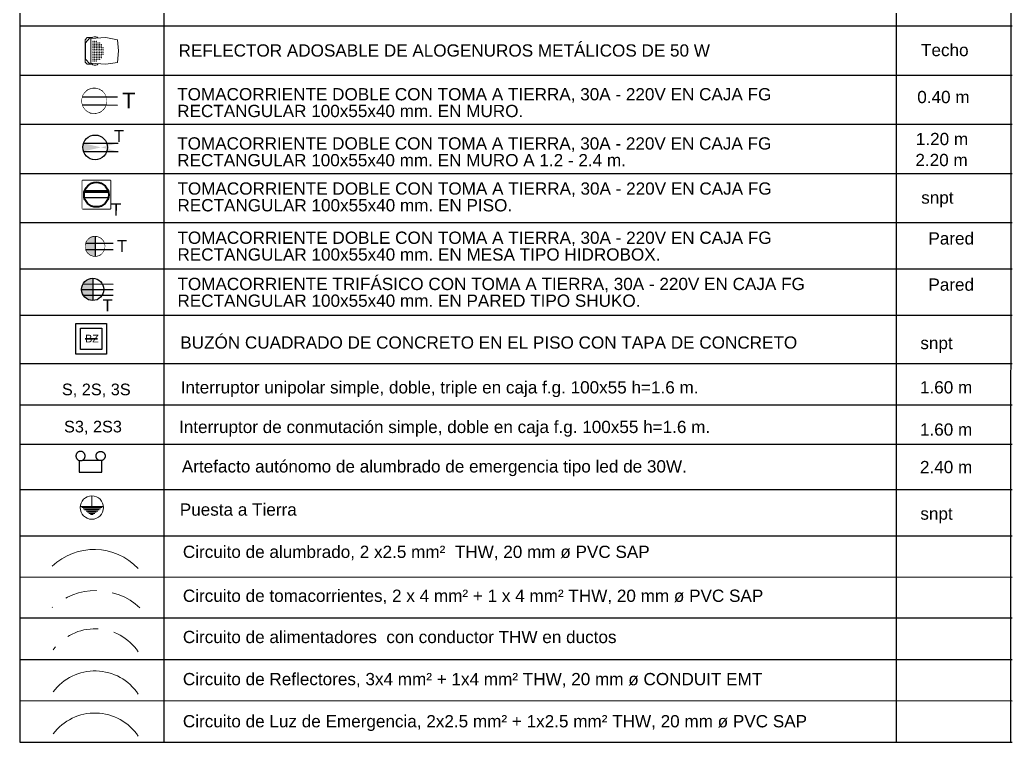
# Model space of a CAD drawing. Header units: metres. Extents: x 44 to 146, y 191 to 279.
# Drawn here: x 80.59 to 88.37, y 259.12 to 264.78 of the extents above; entities that cross this region are included whole.
import ezdxf
from ezdxf.enums import TextEntityAlignment as Align

# ---------------------------------------------------------------- set-up
doc = ezdxf.new("R2010")
doc.units = ezdxf.units.M
doc.set_wipeout_variables(frame=1)
for name, pattern in [('CONTINUA', [0]), ('DASHED2', [0.375, 0.25, -0.125]), ('HIDDEN2', [0.1875, 0.125, -0.0625])]:
    doc.linetypes.add(name, pattern=pattern)
for name, color, linetype, lineweight in [('A-DOOR', 31, 'Continuous', 18), ('Artefactos', 1, 'Continuous', 9), ('Emergencia', 20, 'Continuous', 25), ('IE_ALIMENTADORES', 5, 'Continuous', 30), ('ROTULO', 253, 'Continuous', 0), ('TOMACORRIENTE', 5, 'HIDDEN2', 30)]:
    doc.layers.add(name, color=color, linetype=linetype, lineweight=lineweight)
doc.layers.add('IE-LEYENDA', color=142, linetype='Continuous')
doc.styles.get("Standard").update_dxf_attribs({"font": 'arial.ttf'})
doc.styles.add('style1', font='arial.ttf')

# ---------------------------------------------------------------- blocks, each defined once
blk = doc.blocks.new('Emergencia')
blk.add_lwpolyline([(0, 0), (0, 0)])
at = {"layer": 'Emergencia', "color": 5, "lineweight": 30}
for points in [[(0.25, -0.25), (0.25, 0), (-0.25, 0), (-0.25, -0.25)], [(-0.25, -0.222), (-0.25, -0.25), (0.25, -0.25), (0.25, -0.222)]]:
    blk.add_lwpolyline(points, dxfattribs=at)
at = {"color": 1, "lineweight": 5}
for points in [[(-0.171, -0.263), (-0.164, -0.267), (-0.158, -0.272), (-0.152, -0.277), (-0.146, -0.283), (-0.141, -0.289), (-0.136, -0.295), (-0.132, -0.302), (-0.129, -0.309), (-0.126, -0.316), (-0.123, -0.324), (-0.121, -0.332), (-0.12, -0.34), (-0.12, -0.348), (-0.12, -0.355), (-0.12, -0.363), (-0.121, -0.371), (-0.123, -0.379), (-0.126, -0.387), (-0.129, -0.394), (-0.133, -0.401), (-0.137, -0.408), (-0.141, -0.414), (-0.147, -0.42), (-0.152, -0.426), (-0.158, -0.431), (-0.165, -0.436), (-0.172, -0.44), (-0.179, -0.443), (-0.186, -0.447), (-0.194, -0.449), (-0.201, -0.451), (-0.209, -0.452), (-0.217, -0.453), (-0.225, -0.453), (-0.233, -0.452), (-0.241, -0.451), (-0.249, -0.449), (-0.256, -0.446), (-0.264, -0.443), (-0.271, -0.44), (-0.277, -0.436), (-0.284, -0.431), (-0.29, -0.426), (-0.295, -0.42), (-0.301, -0.414), (-0.305, -0.408), (-0.309, -0.401), (-0.313, -0.394), (-0.316, -0.386), (-0.319, -0.379), (-0.32, -0.371), (-0.322, -0.363), (-0.322, -0.355), (-0.322, -0.347), (-0.322, -0.339), (-0.32, -0.331), (-0.318, -0.324), (-0.316, -0.316), (-0.313, -0.309), (-0.309, -0.302), (-0.305, -0.295), (-0.3, -0.288), (-0.295, -0.282), (-0.29, -0.277), (-0.284, -0.272), (-0.277, -0.267), (-0.27, -0.263), (-0.263, -0.259), (-0.256, -0.256), (-0.248, -0.254), (-0.241, -0.252), (-0.233, -0.251), (-0.225, -0.25), (-0.217, -0.25), (-0.209, -0.251), (-0.201, -0.252), (-0.193, -0.254), (-0.186, -0.256), (-0.178, -0.259)], [(0.171, -0.263), (0.164, -0.267), (0.158, -0.272), (0.152, -0.277), (0.146, -0.283), (0.141, -0.289), (0.136, -0.295), (0.132, -0.302), (0.129, -0.309), (0.126, -0.316), (0.123, -0.324), (0.121, -0.332), (0.12, -0.34), (0.12, -0.348), (0.12, -0.355), (0.12, -0.363), (0.121, -0.371), (0.123, -0.379), (0.126, -0.387), (0.129, -0.394), (0.133, -0.401), (0.137, -0.408), (0.141, -0.414), (0.147, -0.42), (0.152, -0.426), (0.158, -0.431), (0.165, -0.436), (0.172, -0.44), (0.179, -0.443), (0.186, -0.447), (0.194, -0.449), (0.201, -0.451), (0.209, -0.452), (0.217, -0.453), (0.225, -0.453), (0.233, -0.452), (0.241, -0.451), (0.249, -0.449), (0.256, -0.446), (0.264, -0.443), (0.271, -0.44), (0.277, -0.436), (0.284, -0.431), (0.29, -0.426), (0.295, -0.42), (0.301, -0.414), (0.305, -0.408), (0.309, -0.401), (0.313, -0.394), (0.316, -0.386), (0.319, -0.379), (0.32, -0.371), (0.322, -0.363), (0.322, -0.355), (0.322, -0.347), (0.322, -0.339), (0.32, -0.331), (0.318, -0.324), (0.316, -0.316), (0.313, -0.309), (0.309, -0.302), (0.305, -0.295), (0.3, -0.288), (0.295, -0.282), (0.29, -0.277), (0.284, -0.272), (0.277, -0.267), (0.27, -0.263), (0.263, -0.259), (0.256, -0.256), (0.248, -0.254), (0.241, -0.252), (0.233, -0.251), (0.225, -0.25), (0.217, -0.25), (0.209, -0.251), (0.201, -0.252), (0.193, -0.254), (0.186, -0.256), (0.178, -0.259)]]:
    blk.add_wipeout(points, dxfattribs=at).dxf.layer = 'Emergencia'
at = {"layer": 'Emergencia', "color": 30, "true_color": 0xf26722}
for points in [[(-0.171, -0.263), (-0.164, -0.267), (-0.158, -0.272), (-0.152, -0.277), (-0.146, -0.283), (-0.141, -0.289), (-0.136, -0.295), (-0.132, -0.302), (-0.129, -0.309), (-0.126, -0.316), (-0.123, -0.324), (-0.121, -0.332), (-0.12, -0.34), (-0.12, -0.348), (-0.12, -0.355), (-0.12, -0.363), (-0.121, -0.371), (-0.123, -0.379), (-0.126, -0.387), (-0.129, -0.394), (-0.133, -0.401), (-0.137, -0.408), (-0.141, -0.414), (-0.147, -0.42), (-0.152, -0.426), (-0.158, -0.431), (-0.165, -0.436), (-0.172, -0.44), (-0.179, -0.443), (-0.186, -0.447), (-0.194, -0.449), (-0.201, -0.451), (-0.209, -0.452), (-0.217, -0.453), (-0.225, -0.453), (-0.233, -0.452), (-0.241, -0.451), (-0.249, -0.449), (-0.256, -0.446), (-0.264, -0.443), (-0.271, -0.44), (-0.277, -0.436), (-0.284, -0.431), (-0.29, -0.426), (-0.295, -0.42), (-0.301, -0.414), (-0.305, -0.408), (-0.309, -0.401), (-0.313, -0.394), (-0.316, -0.386), (-0.319, -0.379), (-0.32, -0.371), (-0.322, -0.363), (-0.322, -0.355), (-0.322, -0.347), (-0.322, -0.339), (-0.32, -0.331), (-0.318, -0.324), (-0.316, -0.316), (-0.313, -0.309), (-0.309, -0.302), (-0.305, -0.295), (-0.3, -0.288), (-0.295, -0.282), (-0.29, -0.277), (-0.284, -0.272), (-0.277, -0.267), (-0.27, -0.263), (-0.263, -0.259), (-0.256, -0.256), (-0.248, -0.254), (-0.241, -0.252), (-0.233, -0.251), (-0.225, -0.25), (-0.217, -0.25), (-0.209, -0.251), (-0.201, -0.252), (-0.193, -0.254), (-0.186, -0.256), (-0.178, -0.259)], [(0.171, -0.263), (0.164, -0.267), (0.158, -0.272), (0.152, -0.277), (0.146, -0.283), (0.141, -0.289), (0.136, -0.295), (0.132, -0.302), (0.129, -0.309), (0.126, -0.316), (0.123, -0.324), (0.121, -0.332), (0.12, -0.34), (0.12, -0.348), (0.12, -0.355), (0.12, -0.363), (0.121, -0.371), (0.123, -0.379), (0.126, -0.387), (0.129, -0.394), (0.133, -0.401), (0.137, -0.408), (0.141, -0.414), (0.147, -0.42), (0.152, -0.426), (0.158, -0.431), (0.165, -0.436), (0.172, -0.44), (0.179, -0.443), (0.186, -0.447), (0.194, -0.449), (0.201, -0.451), (0.209, -0.452), (0.217, -0.453), (0.225, -0.453), (0.233, -0.452), (0.241, -0.451), (0.249, -0.449), (0.256, -0.446), (0.264, -0.443), (0.271, -0.44), (0.277, -0.436), (0.284, -0.431), (0.29, -0.426), (0.295, -0.42), (0.301, -0.414), (0.305, -0.408), (0.309, -0.401), (0.313, -0.394), (0.316, -0.386), (0.319, -0.379), (0.32, -0.371), (0.322, -0.363), (0.322, -0.355), (0.322, -0.347), (0.322, -0.339), (0.32, -0.331), (0.318, -0.324), (0.316, -0.316), (0.313, -0.309), (0.309, -0.302), (0.305, -0.295), (0.3, -0.288), (0.295, -0.282), (0.29, -0.277), (0.284, -0.272), (0.277, -0.267), (0.27, -0.263), (0.263, -0.259), (0.256, -0.256), (0.248, -0.254), (0.241, -0.252), (0.233, -0.251), (0.225, -0.25), (0.217, -0.25), (0.209, -0.251), (0.201, -0.252), (0.193, -0.254), (0.186, -0.256), (0.178, -0.259)]]:
    blk.add_lwpolyline(points, close=True, dxfattribs=at)
blk = doc.blocks.new('Tomacorriente con puesta a tierra')
at = {"layer": 'TOMACORRIENTE'}
blk.add_lwpolyline([(0.111, 0.0379), (0.1065, 0.0493), (0.1007, 0.0601), (0.0939, 0.0703), (0.086, 0.0798), (0.0772, 0.0883), (0.0676, 0.0959), (0.0572, 0.1024), (0.0462, 0.1079), (0.0346, 0.1121), (0.0227, 0.1151), (0.0106, 0.1168), (-0.0017, 0.1173), (-0.014, 0.1165), (-0.0261, 0.1144), (-0.0379, 0.111), (-0.0493, 0.1065), (-0.0601, 0.1007), (-0.0703, 0.0939), (-0.0798, 0.086), (-0.0883, 0.0772), (-0.0959, 0.0676), (-0.1024, 0.0572), (-0.1079, 0.0462), (-0.1121, 0.0346), (-0.1151, 0.0227), (-0.1168, 0.0106), (-0.1173, -0.0017), (-0.1165, -0.014), (-0.1144, -0.0261), (-0.111, -0.0379), (-0.1065, -0.0493), (-0.1007, -0.0601), (-0.0939, -0.0703), (-0.086, -0.0798), (-0.0772, -0.0883), (-0.0676, -0.0959), (-0.0572, -0.1024), (-0.0462, -0.1079), (-0.0346, -0.1121), (-0.0227, -0.1151), (-0.0106, -0.1168), (0.0017, -0.1173), (0.014, -0.1165), (0.0261, -0.1144), (0.0379, -0.111), (0.0493, -0.1065), (0.0601, -0.1007), (0.0703, -0.0939), (0.0798, -0.086), (0.0883, -0.0772), (0.0959, -0.0676), (0.1024, -0.0572), (0.1079, -0.0462), (0.1121, -0.0346), (0.1151, -0.0227), (0.1168, -0.0106), (0.1173, 0.0017), (0.1165, 0.014), (0.1144, 0.0261)], close=True, dxfattribs=at)
at = {"layer": 'TOMACORRIENTE', "color": 5, "linetype": 'CONTINUA', "style": 'style1', "text_generation_flag": 4}
blk.add_text('T', height=0.1466, rotation=180, dxfattribs=at).set_placement((0.3906, -0.0687))
blk.add_wipeout([(0.111, 0.0379), (0.1065, 0.0493), (0.1007, 0.0601), (0.0939, 0.0703), (0.086, 0.0798), (0.0772, 0.0883), (0.0676, 0.0959), (0.0572, 0.1024), (0.0462, 0.1079), (0.0346, 0.1121), (0.0227, 0.1151), (0.0106, 0.1168), (-0.0017, 0.1173), (-0.014, 0.1165), (-0.0261, 0.1144), (-0.0379, 0.111), (-0.0493, 0.1065), (-0.0601, 0.1007), (-0.0703, 0.0939), (-0.0798, 0.086), (-0.0883, 0.0772), (-0.0959, 0.0676), (-0.1024, 0.0572), (-0.1079, 0.0462), (-0.1121, 0.0346), (-0.1151, 0.0227), (-0.1168, 0.0106), (-0.1173, -0.0017), (-0.1165, -0.014), (-0.1144, -0.0261), (-0.111, -0.0379), (-0.1065, -0.0493), (-0.1007, -0.0601), (-0.0939, -0.0703), (-0.086, -0.0798), (-0.0772, -0.0883), (-0.0676, -0.0959), (-0.0572, -0.1024), (-0.0462, -0.1079), (-0.0346, -0.1121), (-0.0227, -0.1151), (-0.0106, -0.1168), (0.0017, -0.1173), (0.014, -0.1165), (0.0261, -0.1144), (0.0379, -0.111), (0.0493, -0.1065), (0.0601, -0.1007), (0.0703, -0.0939), (0.0798, -0.086), (0.0883, -0.0772), (0.0959, -0.0676), (0.1024, -0.0572), (0.1079, -0.0462), (0.1121, -0.0346), (0.1151, -0.0227), (0.1168, -0.0106), (0.1173, 0.0017), (0.1165, 0.014), (0.1144, 0.0261)]).dxf.layer = 'TOMACORRIENTE'
at = {"layer": 'TOMACORRIENTE', "color": 5, "linetype": 'CONTINUA'}
for p, q in [((-0.1107, 0.0388), (0.2197, 0.0388)), ((-0.1107, -0.0388), (0.2197, -0.0388))]:
    blk.add_line(p, q, dxfattribs=at)
blk = doc.blocks.new('tomac. 2.2')
at = {"layer": 'TOMACORRIENTE'}
h = blk.add_hatch(color=256, dxfattribs=at)
h.dxf.hatch_style = 1
edge = h.paths.add_edge_path()
edge.add_line((-0.138, 0.049), (0.275, 0.048))
edge.add_line((-0.138, -0.048), (0.275, -0.049))
edge = h.paths.add_edge_path()
edge.add_ellipse((0, 0), major_axis=(0.104, 0.103), ratio=1, start_angle=475.671, end_angle=514.329)
edge.add_line((-0.138, -0.048), (0.138, -0.049))
edge.add_ellipse((0, 0), major_axis=(0.104, 0.103), ratio=1, start_angle=655.671, end_angle=694.329)
edge.add_line((0.138, 0.048), (-0.138, 0.049))
at = {"layer": 'TOMACORRIENTE', "color": 5, "linetype": 'CONTINUA'}
for p, q in [((-0.138, 0.049), (0.275, 0.048)), ((-0.138, -0.048), (0.275, -0.049))]:
    blk.add_line(p, q, dxfattribs=at)
blk.add_ellipse((0, 0), major_axis=(0.104, 0.103), ratio=1, start_param=5.497787, end_param=11.780972, dxfattribs=at)
at = {"layer": 'TOMACORRIENTE'}
blk.add_text('T', height=0.144, dxfattribs=at).set_placement((0.222, 0.063))
blk = doc.blocks.new('TOMACORRIENTE EN PISO')
at = {"layer": 'TOMACORRIENTE', "linetype": 'CONTINUA', "lineweight": 40}
blk.add_lwpolyline([(-0.166, -0.166), (0.166, -0.166), (0.166, 0.166), (-0.166, 0.166)], close=True, dxfattribs=at)
at = {"layer": 'TOMACORRIENTE', "color": 5, "linetype": 'CONTINUA', "style": 'style1', "text_generation_flag": 4}
blk.add_text('T', height=0.147, rotation=179.8829, dxfattribs=at).set_placement((0.296, -0.251))
at = {"linetype": 'CONTINUA'}
blk.add_wipeout([(-0.166, -0.166), (0.166, -0.166), (0.166, 0.166), (-0.166, 0.166)], dxfattribs=at).dxf.layer = 'TOMACORRIENTE'
at = {"layer": 'TOMACORRIENTE', "color": 5, "linetype": 'CONTINUA', "lineweight": 60}
blk.add_line((-0.142, 0.036), (0.142, 0.036), dxfattribs=at)
at = {"layer": 'TOMACORRIENTE', "color": 5, "linetype": 'CONTINUA'}
blk.add_line((-0.143, -0.033), (0.143, -0.033), dxfattribs=at)
at = {"layer": 'TOMACORRIENTE', "color": 5, "linetype": 'CONTINUA', "lineweight": 40}
blk.add_ellipse((0, 0), major_axis=(0.104, 0.103), ratio=1, start_param=5.497787, end_param=11.780972, dxfattribs=at)
blk = doc.blocks.new('IDROBOX')
at = {"layer": 'TOMACORRIENTE'}
blk.add_lwpolyline([(0.139, 0.047), (0.133, 0.061), (0.126, 0.075), (0.118, 0.088), (0.108, 0.099), (0.097, 0.11), (0.085, 0.12), (0.072, 0.128), (0.058, 0.135), (0.044, 0.14), (0.029, 0.144), (0.014, 0.146), (-0.002, 0.147), (-0.017, 0.146), (-0.032, 0.143), (-0.047, 0.139), (-0.061, 0.133), (-0.075, 0.126), (-0.088, 0.118), (-0.099, 0.108), (-0.11, 0.097), (-0.12, 0.085), (-0.128, 0.072), (-0.135, 0.058), (-0.14, 0.044), (-0.144, 0.029), (-0.146, 0.014), (-0.147, -0.002), (-0.146, -0.017), (-0.143, -0.032), (-0.139, -0.047), (-0.133, -0.061), (-0.126, -0.075), (-0.118, -0.088), (-0.108, -0.099), (-0.097, -0.11), (-0.085, -0.12), (-0.072, -0.128), (-0.058, -0.135), (-0.044, -0.14), (-0.029, -0.144), (-0.014, -0.146), (0.002, -0.147), (0.017, -0.146), (0.032, -0.143), (0.047, -0.139), (0.061, -0.133), (0.075, -0.126), (0.088, -0.118), (0.099, -0.108), (0.11, -0.097), (0.12, -0.085), (0.128, -0.072), (0.135, -0.058), (0.14, -0.044), (0.144, -0.029), (0.146, -0.014), (0.147, 0.002), (0.146, 0.017), (0.143, 0.032)], close=True, dxfattribs=at)
at = {"layer": 'TOMACORRIENTE', "color": 5, "linetype": 'CONTINUA', "style": 'style1', "text_generation_flag": 4}
blk.add_text('T', height=0.183, rotation=179.8829, dxfattribs=at).set_placement((0.488, -0.087))
blk.add_wipeout([(0.139, 0.047), (0.133, 0.061), (0.126, 0.075), (0.118, 0.088), (0.108, 0.099), (0.097, 0.11), (0.085, 0.12), (0.072, 0.128), (0.058, 0.135), (0.044, 0.14), (0.029, 0.144), (0.014, 0.146), (-0.002, 0.147), (-0.017, 0.146), (-0.032, 0.143), (-0.047, 0.139), (-0.061, 0.133), (-0.075, 0.126), (-0.088, 0.118), (-0.099, 0.108), (-0.11, 0.097), (-0.12, 0.085), (-0.128, 0.072), (-0.135, 0.058), (-0.14, 0.044), (-0.144, 0.029), (-0.146, 0.014), (-0.147, -0.002), (-0.146, -0.017), (-0.143, -0.032), (-0.139, -0.047), (-0.133, -0.061), (-0.126, -0.075), (-0.118, -0.088), (-0.108, -0.099), (-0.097, -0.11), (-0.085, -0.12), (-0.072, -0.128), (-0.058, -0.135), (-0.044, -0.14), (-0.029, -0.144), (-0.014, -0.146), (0.002, -0.147), (0.017, -0.146), (0.032, -0.143), (0.047, -0.139), (0.061, -0.133), (0.075, -0.126), (0.088, -0.118), (0.099, -0.108), (0.11, -0.097), (0.12, -0.085), (0.128, -0.072), (0.135, -0.058), (0.14, -0.044), (0.144, -0.029), (0.146, -0.014), (0.147, 0.002), (0.146, 0.017), (0.143, 0.032)]).dxf.layer = 'TOMACORRIENTE'
at = {"layer": 'TOMACORRIENTE'}
h = blk.add_hatch(color=256, dxfattribs=at)
h.dxf.hatch_style = 1
edge = h.paths.add_edge_path()
edge.add_line((0, 0.147), (0, -0.147))
h.paths.add_polyline_path([(0, 0.147), (-0.002, 0.147), (-0.017, 0.146), (-0.032, 0.143), (-0.047, 0.139), (-0.061, 0.133), (-0.075, 0.126), (-0.088, 0.118), (-0.099, 0.108), (-0.11, 0.097), (-0.12, 0.085), (-0.128, 0.072), (-0.135, 0.058), (-0.14, 0.044), (-0.144, 0.029), (-0.146, 0.014), (-0.147, -0.002), (-0.146, -0.017), (-0.143, -0.032), (-0.139, -0.047), (-0.133, -0.061), (-0.126, -0.075), (-0.118, -0.088), (-0.108, -0.099), (-0.097, -0.11), (-0.085, -0.12), (-0.072, -0.128), (-0.058, -0.135), (-0.044, -0.14), (-0.029, -0.144), (-0.014, -0.146), (0, -0.147)])
at = {"layer": 'TOMACORRIENTE', "color": 5, "linetype": 'CONTINUA'}
for p, q in [((-0.138, 0.049), (0.275, 0.048)), ((-0.138, -0.048), (0.275, -0.049))]:
    blk.add_line(p, q, dxfattribs=at)
blk.add_lwpolyline([(0, 0.147), (0, -0.147)], dxfattribs=at)
blk = doc.blocks.new('TOMACOR TRIFASICO')
at = {"layer": 'TOMACORRIENTE', "linetype": 'CONTINUA'}
h = blk.add_hatch(color=256, dxfattribs=at)
h.dxf.hatch_style = 1
edge = h.paths.add_edge_path()
edge.add_line((0, 0.169), (0, -0.169))
h.paths.add_polyline_path([(0, 0.169, 0.414214), (-0.169, 0, 0.414214), (0, -0.169)])
at = {"layer": 'TOMACORRIENTE', "color": 5, "linetype": 'CONTINUA'}
for p, q in [((-0.169, 0), (0.31, -0.001)), ((-0.148, 0.083), (0.31, 0.082)), ((-0.145, -0.087), (0.31, -0.088))]:
    blk.add_line(p, q, dxfattribs=at)
at = {"layer": 'TOMACORRIENTE', "linetype": 'CONTINUA'}
blk.add_lwpolyline([(0, 0.169), (0, -0.169)], dxfattribs=at)
blk.add_circle((0, 0), 0.169, dxfattribs=at)
at = {"layer": 'TOMACORRIENTE', "color": 5, "linetype": 'CONTINUA', "style": 'style1', "text_generation_flag": 4}
blk.add_text('T', height=0.183, rotation=179.8829, dxfattribs=at).set_placement((0.304, -0.332))
blk = doc.blocks.new('buzon')
at = {"layer": 'IE_ALIMENTADORES', "color": 32, "true_color": 0xcd6928}
for points in [[(-0.5, 0.5), (0.5, 0.5), (0.5, -0.5), (-0.5, -0.5)], [(-0.35, 0.35), (0.35, 0.35), (0.35, -0.35), (-0.35, -0.35)], [(-0.2, 0), (0.2, 0), (0.2, 0), (-0.2, 0)]]:
    blk.add_lwpolyline(points, close=True, dxfattribs=at)
at = {"layer": 'IE_ALIMENTADORES', "insert": (-0.2, 0.134), "char_height": 0.25, "attachment_point": 1}
blk.add_mtext_dynamic_manual_height_columns('BZ', width=1.91773, gutter_width=12.5, heights=[0], dxfattribs=at)
blk = doc.blocks.new('41')
at = {"layer": 'Artefactos', "color": 6, "lineweight": 20, "ltscale": 0.1}
for points in [[(125.8321, 244.0005), (125.8321, 244.0733), (125.8446, 244.088), (125.8785, 244.088), (125.8824, 244.0906), (125.8904, 244.0932), (125.9023, 244.0932), (125.9107, 244.0906), (125.9154, 244.0866), (125.9156, 244.0839)], [(125.8774, 244.0813), (125.8774, 244.0856), (125.8619, 244.0856), (125.8343, 244.0534), (125.8343, 244.0005)], [(125.8702, 243.9201), (125.8702, 244.0808), (125.9668, 244.0875), (126.0439, 244.072), (126.0501, 244.0005), (126.0439, 243.925), (125.9668, 243.9135), (125.8702, 243.9201)], [(125.8321, 244.0005), (125.8321, 243.9276), (125.8446, 243.9129), (125.8785, 243.913), (125.8824, 243.9103), (125.8904, 243.9077), (125.9023, 243.9077), (125.9107, 243.9104), (125.9154, 243.9143), (125.9156, 243.917)], [(125.8774, 243.9196), (125.8774, 243.9154), (125.8619, 243.9154), (125.8343, 243.9476), (125.8343, 244.0005)]]:
    blk.add_lwpolyline(points, dxfattribs=at)
for centre in [(125.8825, 244.0636), (125.8825, 244.0527), (125.8825, 244.042), (125.8825, 244.0313), (125.8937, 244.0636), (125.8937, 244.0527), (125.8937, 244.042), (125.8937, 244.0313), (125.9046, 244.0636), (125.9046, 244.0527), (125.9046, 244.042), (125.9046, 244.0313), (125.9155, 244.0527), (125.9155, 244.042), (125.9155, 244.0313), (125.9263, 244.0527), (125.9263, 244.042), (125.9263, 244.0313), (125.9372, 244.042), (125.9372, 244.0313), (125.8825, 244.0208), (125.8825, 244.0099), (125.8825, 243.9989), (125.8825, 243.9882), (125.8825, 243.9777), (125.8825, 243.967), (125.8937, 244.0208), (125.8937, 244.0099), (125.8937, 243.9989), (125.8937, 243.9882), (125.8937, 243.9777), (125.8937, 243.967), (125.9046, 244.0208), (125.9046, 244.0099), (125.9046, 243.9989), (125.9046, 243.9882), (125.9046, 243.9777), (125.9046, 243.967), (125.9155, 244.0208), (125.9155, 244.0099), (125.9155, 243.9989), (125.9155, 243.9882), (125.9155, 243.9777), (125.9155, 243.967), (125.9263, 244.0208), (125.9263, 244.0099), (125.9263, 243.9989), (125.9263, 243.9882), (125.9263, 243.9777), (125.9263, 243.967), (125.9372, 244.0208), (125.9372, 244.0099), (125.9372, 243.9989), (125.9372, 243.9882), (125.9372, 243.9777), (125.9372, 243.967), (125.9481, 244.0208), (125.9481, 244.0099), (125.9481, 243.9989), (125.9481, 243.9882), (125.9481, 243.9777), (125.8825, 243.9561), (125.8825, 243.9455), (125.8825, 243.9348), (125.8937, 243.9561), (125.8937, 243.9455), (125.8937, 243.9348), (125.8938, 243.9346), (125.9044, 243.9346), (125.9046, 243.9561), (125.9046, 243.9455), (125.9046, 243.9348), (125.9155, 243.9561), (125.9155, 243.9455), (125.9263, 243.9561), (125.9263, 243.9455), (125.9372, 243.9561)]:
    blk.add_circle(centre, 0.00121, dxfattribs=at)

msp = doc.modelspace()

# ---------------------------------------------------------------- linework, layer by layer
at = {"layer": 'IE-LEYENDA', "linetype": 'Continuous'}
for p, q in [((80.5917, 271.8806), (80.5918, 259.1236)), ((87.4638, 259.1234), (87.4641, 271.4222)), ((88.3593, 259.1234), (88.3656, 271.4221)), ((81.7204, 269.4796), (81.7202, 259.1236)), ((80.5985, 264.7344), (88.3692, 264.7342)), ((80.5985, 264.349), (88.3692, 264.3488)), ((80.5918, 263.9636), (88.369, 263.9634)), ((80.5918, 263.5782), (88.369, 263.578)), ((80.5918, 263.1928), (88.369, 263.1926)), ((80.5918, 262.8309), (88.369, 262.8307)), ((80.5918, 262.469), (88.369, 262.4688)), ((80.5918, 262.0885), (88.369, 262.0882)), ((80.5916, 261.7663), (88.369, 261.7661)), ((80.5915, 261.4586), (88.3689, 261.4584)), ((80.5918, 261.1014), (88.3689, 261.1011)), ((80.5918, 260.74), (88.3689, 260.7398)), ((80.5918, 260.4171), (88.3689, 260.4169)), ((80.5918, 260.096), (88.3689, 260.0958)), ((80.5918, 259.7713), (88.3689, 259.771)), ((80.5918, 259.4483), (88.3689, 259.4481)), ((80.5918, 259.1236), (88.3689, 259.1234))]:
    msp.add_line(p, q, dxfattribs=at)
at = {"layer": 'ROTULO', "color": 7, "linetype": 'Continuous', "ltscale": 30}
msp.add_line((81.155, 261.0524), (81.1546, 260.9728), dxfattribs=at)
at = {"layer": 'ROTULO', "color": 7, "linetype": 'Continuous'}
for p, q in [((81.0649, 260.9699), (81.247, 260.9699)), ((81.0763, 260.9607), (81.2356, 260.9607)), ((81.0877, 260.9516), (81.2242, 260.9516)), ((81.0991, 260.9425), (81.2129, 260.9425)), ((81.1104, 260.9334), (81.2015, 260.9334)), ((81.1218, 260.9242), (81.1901, 260.9242)), ((81.1332, 260.9151), (81.1787, 260.9151)), ((81.1446, 260.906), (81.1673, 260.906))]:
    msp.add_line(p, q, dxfattribs=at)
at = {"layer": 'ROTULO', "color": 1}
msp.add_circle((81.156, 260.9609), 0.0915, dxfattribs=at)
msp.add_arc((81.1732, 260.1545), 0.4779, 43.67323, 133.58082, dxfattribs=at)
at = {"layer": 'ROTULO', "color": 5, "linetype": 'DASHED2'}
msp.add_arc((81.1872, 259.8004), 0.5104, 47.41368, 132.16389, dxfattribs=at)
at = {"layer": 'ROTULO', "color": 4, "linetype": 'DASHED2'}
msp.add_arc((81.1804, 259.6031), 0.4082, 33.81107, 143.23341, dxfattribs=at)
at = {"layer": 'ROTULO', "color": 4, "linetype": 'CONTINUA'}
msp.add_arc((81.1804, 259.2732), 0.4082, 33.81107, 143.23341, dxfattribs=at)
at = {"layer": 'ROTULO', "color": 6, "linetype": 'CONTINUA'}
msp.add_arc((81.1804, 258.9432), 0.4082, 33.81107, 143.23341, dxfattribs=at)

# ---------------------------------------------------------------- block references
at = {"layer": 'A-DOOR', "color": 2, "lineweight": 80, "xscale": 1.2, "yscale": 1.2, "zscale": 1.2}
msp.add_blockref('41', (-69.8951, -28.2626), dxfattribs=at)
at = {"layer": 'IE_ALIMENTADORES', "xscale": 0.24, "yscale": 0.24, "zscale": 0.24}
msp.add_blockref('buzon', (81.1512, 262.2826), dxfattribs=at)
at = {"layer": 'ROTULO'}
for name, p, xscale, yscale, zscale, rotation in [('Tomacorriente con puesta a tierra', (81.1748, 264.1466), 0.8252887499999999, 0.8252887499999999, 0.8252887499999999, 359.8828537432621), ('Emergencia', (81.1457, 261.2393), 0.3565247400000004, 0.3565247400000004, 0.3565247400000004, 179.9518922148181)]:
    msp.add_blockref(name, p, dxfattribs=dict(at, xscale=xscale, yscale=yscale, zscale=zscale, rotation=rotation))
at = {"layer": 'ROTULO', "xscale": 0.6602310000000001, "yscale": 0.6602310000000001, "zscale": 0.6602310000000001}
for name, p in [('tomac. 2.2', (81.1819, 263.7823)), ('TOMACORRIENTE EN PISO', (81.1913, 263.4119))]:
    msp.add_blockref(name, p, dxfattribs=at)
at = {"layer": 'TOMACORRIENTE', "xscale": 0.5148, "yscale": 0.5148, "zscale": 0.5148}
msp.add_blockref('IDROBOX', (81.1811, 263.0067), dxfattribs=at)
at = {"layer": 'TOMACORRIENTE', "linetype": 'CONTINUA', "xscale": 0.5148, "yscale": 0.5148, "zscale": 0.5148}
msp.add_blockref('TOMACOR TRIFASICO', (81.1628, 262.6695), dxfattribs=at)

# ---------------------------------------------------------------- texts
at = {"layer": 'IE-LEYENDA', "style": 'style1'}
for s, p in [('REFLECTOR ADOSABLE DE ALOGENUROS METÁLICOS DE 50 W', (81.8351, 264.4934)), ('Techo', (87.655, 264.4969)), ('TOMACORRIENTE DOBLE CON TOMA A TIERRA, 30A - 220V EN CAJA FG ', (81.8248, 264.1507, 0)), ('0.40 m', (87.6255, 264.1287)), ('RECTANGULAR 100x55x40 mm. EN MURO.', (81.8248, 264.0196, 0)), ('1.20 m', (87.6144, 263.7999)), ('TOMACORRIENTE DOBLE CON TOMA A TIERRA, 30A - 220V EN CAJA FG ', (81.8248, 263.7653, 0)), ('RECTANGULAR 100x55x40 mm. EN MURO A 1.2 - 2.4 m.', (81.8248, 263.6342, 0)), ('2.20 m', (87.6109, 263.6355)), ('TOMACORRIENTE DOBLE CON TOMA A TIERRA, 30A - 220V EN CAJA FG', (81.8269, 263.412, 0)), ('snpt', (87.6566, 263.3412)), ('RECTANGULAR 100x55x40 mm. EN PISO.', (81.8269, 263.2809, 0)), ('TOMACORRIENTE DOBLE CON TOMA A TIERRA, 30A - 220V EN CAJA FG ', (81.8269, 263.0266, 0)), ('Pared', (87.7128, 263.0212)), ('RECTANGULAR 100x55x40 mm. EN MESA TIPO HIDROBOX.', (81.8269, 262.8955, 0)), ('TOMACORRIENTE TRIFÁSICO CON TOMA A TIERRA, 30A - 220V EN CAJA FG ', (81.8269, 262.6647, 0)), ('Pared', (87.7128, 262.6594)), ('RECTANGULAR 100x55x40 mm. EN PARED TIPO SHUKO.', (81.8269, 262.5336, 0)), ('BUZÓN CUADRADO DE CONCRETO EN EL PISO CON TAPA DE CONCRETO', (81.8491, 262.2058)), ('snpt', (87.6497, 262.2017)), ('Interruptor unipolar simple, doble, triple en caja f.g. 100x55 h=1.6 m.', (81.8523, 261.8548)), ('1.60 m', (87.6466, 261.8548)), ('Interruptor de conmutación simple, doble en caja f.g. 100x55 h=1.6 m.', (81.8393, 261.5447)), ('1.60 m', (87.6466, 261.5242)), ('Artefacto autónomo de alumbrado de emergencia tipo led de 30W.', (81.8613, 261.2356)), ('2.40 m', (87.6466, 261.2303)), ('snpt', (87.6497, 260.8656)), ('Circuito de alumbrado, 2 x2.5 mm²  THW, 20 mm ø PVC SAP', (81.8694, 260.5664)), ('Circuito de tomacorrientes, 2 x 4 mm² + 1 x 4 mm² THW, 20 mm ø PVC SAP', (81.8694, 260.2222)), ('Circuito de alimentadores  con conductor THW en ductos', (81.8694, 259.8993)), ('Circuito de Reflectores, 3x4 mm² + 1x4 mm² THW, 20 mm ø CONDUIT EMT', (81.8694, 259.5693)), ('Circuito de Luz de Emergencia, 2x2.5 mm² + 1x2.5 mm² THW, 20 mm ø PVC SAP', (81.8694, 259.2393))]:
    msp.add_text(s, height=0.096, rotation=359.99834, dxfattribs=at).set_placement(p)
msp.add_text('Puesta a Tierra', height=0.096, rotation=359.99834, dxfattribs=at).set_placement((82.3037, 260.8971), align=Align.CENTER)
at = {"layer": 'ROTULO', "style": 'style1'}
for s, p in [('S, 2S, 3S', (80.9213, 261.8406)), ('S3, 2S3', (80.9379, 261.5494))]:
    msp.add_text(s, height=0.0913, rotation=359.99834, dxfattribs=at).set_placement(p)

doc.saveas('drawing.dxf')
